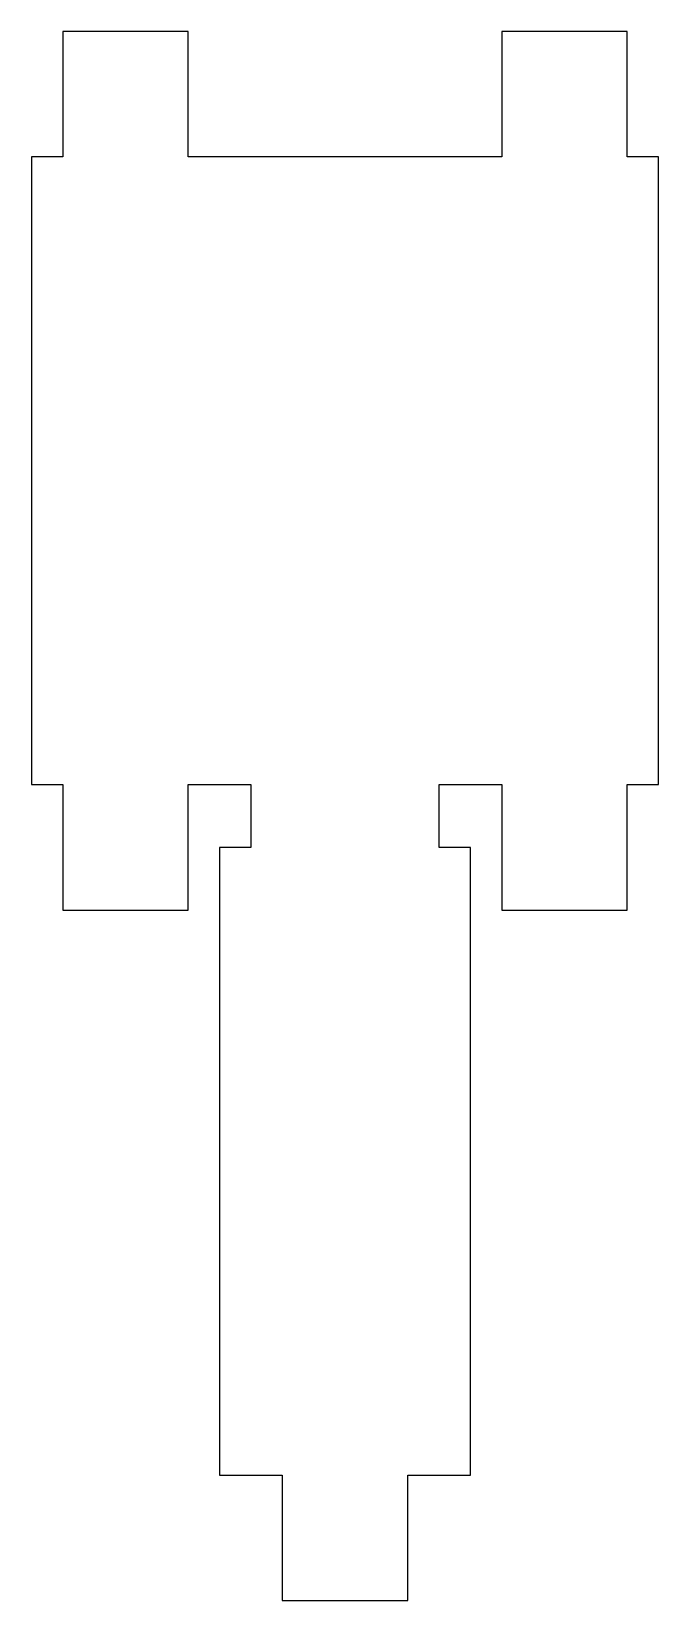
# Model space of a CAD drawing. Extents: x 0 to 10, y 0 to 25.
import ezdxf

# ---------------------------------------------------------------- set-up
doc = ezdxf.new("R2010")
doc.units = 0
doc.layers.add('Layer_1', color=7, linetype='CONTINUOUS')

msp = doc.modelspace()

# ---------------------------------------------------------------- linework, layer by layer
at = {"layer": 'Layer_1', "color": 7}
for p, q in [((9.5, 24.999996), (7.499876, 24.999999)), ((7.499876, 24.999999), (7.499877, 23)), ((0.500123, 24.999994), (0.5, 22.999998)), ((2.5, 24.999996), (0.500123, 24.999994)), ((2.499876, 23), (2.5, 24.999996)), ((9.5, 22.999998), (9.5, 24.999996)), ((7.499877, 23), (2.499876, 23)), ((0.5, 22.999998), (0, 22.999998)), ((0, 22.999998), (0, 13.000004)), ((10, 22.999998), (9.5, 22.999998)), ((9.999877, 13.000004), (10, 22.999998)), ((0, 13.000004), (0.5, 13.000004)), ((0.5, 13.000004), (0.500123, 11.000008)), ((2.5, 11.000008), (2.499876, 13.000004)), ((2.499876, 13.000004), (3.499753, 13.000004)), ((3.499753, 13.000004), (3.499753, 12.000006)), ((6.499876, 12.000006), (6.499876, 13.000004)), ((6.499876, 13.000004), (7.499754, 13.000004)), ((7.499754, 13.000004), (7.499753, 11.000008)), ((9.499877, 11.000008), (9.499877, 13.000004)), ((9.499877, 13.000004), (9.999877, 13.000004)), ((2.999753, 12.000006), (2.99948, 2.000138)), ((3.499753, 12.000006), (2.999753, 12.000006)), ((6.999875, 12.000006), (6.499876, 12.000006)), ((6.99948, 2.000138), (6.999875, 12.000006)), ((0.500123, 11.000008), (2.5, 11.000008)), ((7.499753, 11.000008), (9.499877, 11.000008)), ((2.99948, 2.000138), (3.99948, 2.000138)), ((3.99948, 2.000138), (3.999875, 0.000001)), ((5.999875, 0.000001), (5.99948, 2.000138)), ((5.99948, 2.000138), (6.99948, 2.000138)), ((3.999875, 0.000001), (5.999875, 0.000001))]:
    msp.add_line(p, q, dxfattribs=at)

doc.saveas('drawing.dxf')
